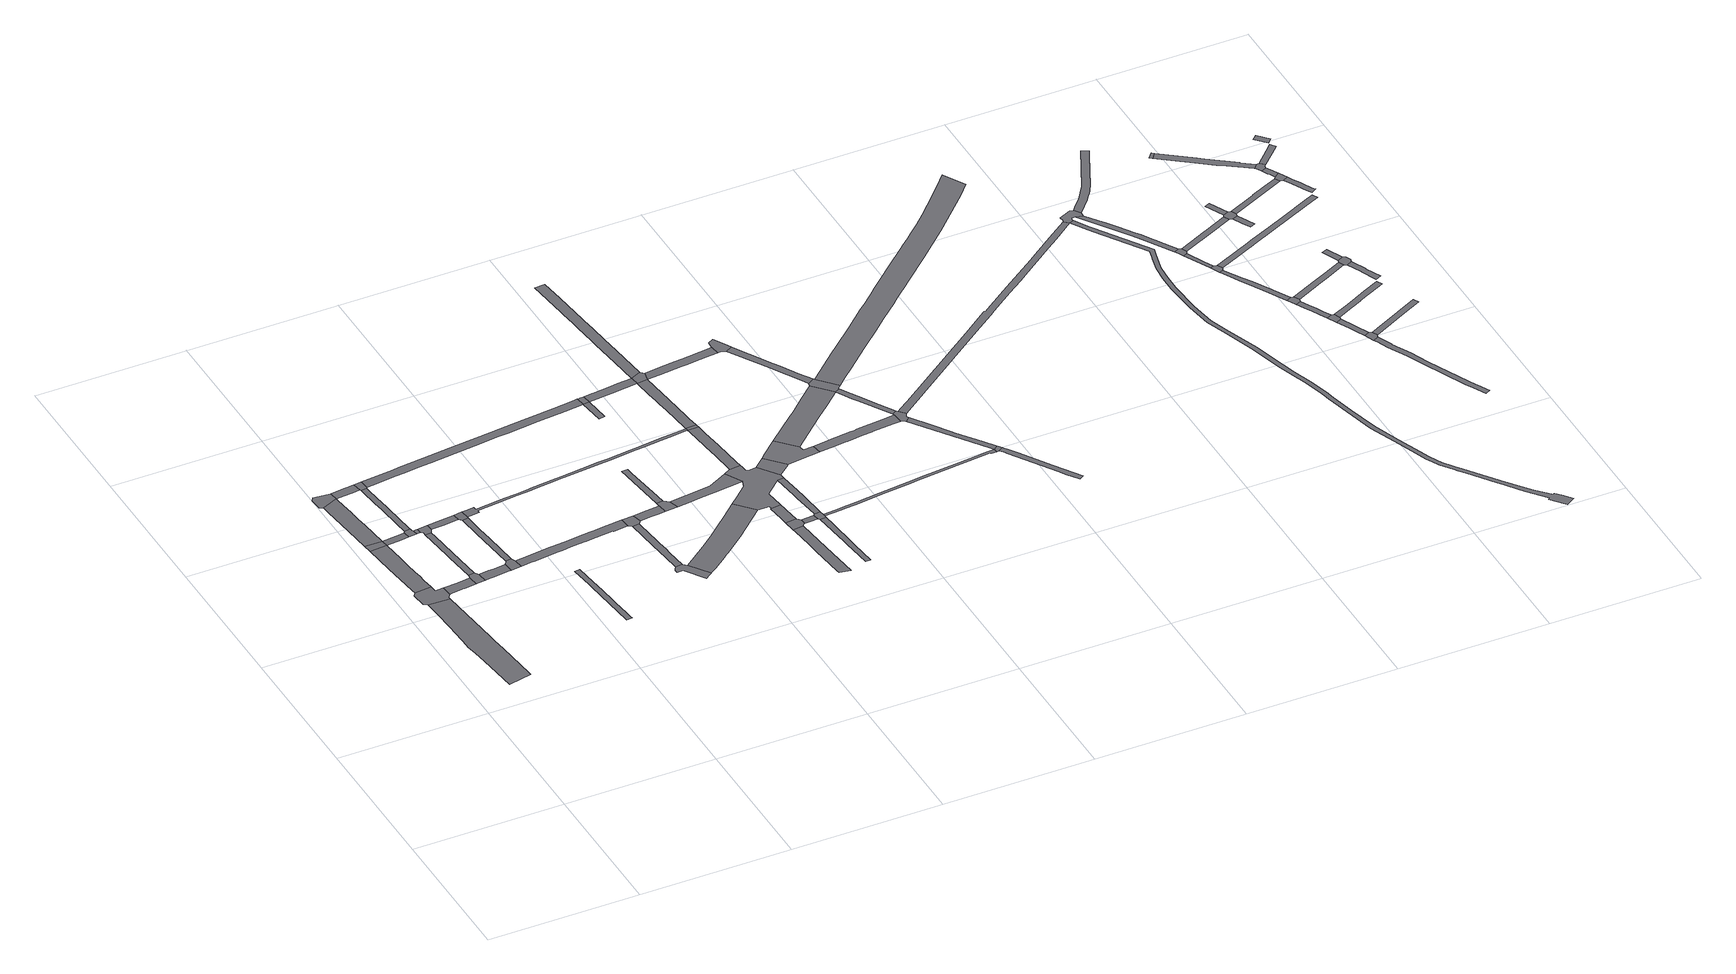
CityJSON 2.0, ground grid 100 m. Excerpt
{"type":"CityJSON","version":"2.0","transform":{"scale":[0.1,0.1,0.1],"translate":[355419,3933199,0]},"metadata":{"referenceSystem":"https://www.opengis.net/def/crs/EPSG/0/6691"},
"CityObjects":{
"road1":{"type":"Road","attributes":{"RoadStructureAttribute.sectionType":"1"},"geometry":[{"type":"MultiSurface","lod":"1","boundaries":[[[0,1,2,3,4,5,6,7,8,9,10,11,12,13,14,15]]]}]},
"road2":{"type":"Road","geometry":[{"type":"MultiSurface","lod":"1","boundaries":[[[16,17,18,19,20,21,5,4,22,23]]]}]},
"road3":{"type":"Road","attributes":{"RoadStructureAttribute.sectionType":"1"},"geometry":[{"type":"MultiSurface","lod":"1","boundaries":[[[24,25,19,18,26,27,28,29,30,31,32,33,34]]]}]},
"road4":{"type":"Road","geometry":[{"type":"MultiSurface","lod":"1","boundaries":[[[35,34,33,36]]]}]},
"road5":{"type":"Road","attributes":{"RoadStructureAttribute.sectionType":"1"},"geometry":[{"type":"MultiSurface","lod":"1","boundaries":[[[37,38,39,40,41,42,43,44,45,46,47,48,35,36]]]}]},
"road6":{"type":"Road","geometry":[{"type":"MultiSurface","lod":"1","boundaries":[[[49,50,46,45,51,52]]]}]},
"road7":{"type":"Road","attributes":{"RoadStructureAttribute.sectionType":"1"},"geometry":[{"type":"MultiSurface","lod":"1","boundaries":[[[53,54,55,56,57,58,59,60,61,16,23]]]}]},
"road8":{"type":"Road","attributes":{"RoadStructureAttribute.sectionType":"1"},"geometry":[{"type":"MultiSurface","lod":"1","boundaries":[[[33,62,63,64,65,36]]]}]},
"road9":{"type":"Road","geometry":[{"type":"MultiSurface","lod":"1","boundaries":[[[66,67,68,69,58,57,70,71]]]}]},
"road10":{"type":"Road","attributes":{"RoadStructureAttribute.sectionType":"1"},"geometry":[{"type":"MultiSurface","lod":"1","boundaries":[[[72,73,74,75,76,77,51,45]]]}]},
"road11":{"type":"Road","geometry":[{"type":"MultiSurface","lod":"1","boundaries":[[[78,79,80,64,63,81,82]]]}]},
"road12":{"type":"Road","attributes":{"RoadStructureAttribute.sectionType":"1"},"geometry":[{"type":"MultiSurface","lod":"1","boundaries":[[[83,84,85,68,67,86,87,88]]]}]},
"road13":{"type":"Road","attributes":{"RoadStructureAttribute.sectionType":"1"},"geometry":[{"type":"MultiSurface","lod":"1","boundaries":[[[81,89,90,91,82]]]}]},
"road14":{"type":"Road","attributes":{"RoadStructureAttribute.sectionType":"1"},"geometry":[{"type":"MultiSurface","lod":"1","boundaries":[[[79,92,93,94,95,96,97,98,99,100,101,80]]]}]},
"road15":{"type":"Road","geometry":[{"type":"MultiSurface","lod":"1","boundaries":[[[102,90,89,103,83,88,104]]]}]},
"road16":{"type":"Road","attributes":{"RoadStructureAttribute.sectionType":"1"},"geometry":[{"type":"MultiSurface","lod":"1","boundaries":[[[105,106,107,66,71,108,109,110,111,112]]]}]},
"road17":{"type":"Road","geometry":[{"type":"MultiSurface","lod":"1","boundaries":[[[75,74,97,96,113,114]]]}]},
"road18":{"type":"Road","attributes":{"RoadStructureAttribute.sectionType":"1"},"geometry":[{"type":"MultiSurface","lod":"1","boundaries":[[[115,116,102,104,117,118]]]}]},
"road19":{"type":"Road","geometry":[{"type":"MultiSurface","lod":"1","boundaries":[[[111,119,120,121,122,123,112]]]}]},
"road20":{"type":"Road","attributes":{"RoadStructureAttribute.sectionType":"1"},"geometry":[{"type":"MultiSurface","lod":"1","boundaries":[[[124,125,126,127,128,129,122,121]]]}]},
"road21":{"type":"Road","geometry":[{"type":"MultiSurface","lod":"1","boundaries":[[[127,126,130,131,115,118]]]}]},
"road22":{"type":"Road","attributes":{"RoadStructureAttribute.sectionType":"1"},"geometry":[{"type":"MultiSurface","lod":"1","boundaries":[[[132,133,134,135,136,137,138,139,140,141,142,143,144,145]]]}]},
"road23":{"type":"Road","attributes":{"RoadStructureAttribute.sectionType":"1"},"geometry":[{"type":"MultiSurface","lod":"1","boundaries":[[[146,147,148,149,150,151,152,153,154,155,156,157,158,159,160,161,120,119,162,163,164,165,166,167,168,169,170,171,172]]]}]},
"road24":{"type":"Road","attributes":{"RoadStructureAttribute.sectionType":"1"},"geometry":[{"type":"MultiSurface","lod":"1","boundaries":[[[113,173,174,175,176,177,178,179,180,181,182,183,184,185,186,187,188,189,190,191,192,193,194,195,196,197,198,199,200,201,202,203,204,205,206,207,114]]]}]},
"road25":{"type":"Road","geometry":[{"type":"MultiSurface","lod":"1","boundaries":[[[208,209,210,211,212,213,214,215,216,217,218]]]}]},
"road26":{"type":"Road","attributes":{"RoadStructureAttribute.sectionType":"1"},"geometry":[{"type":"MultiSurface","lod":"1","boundaries":[[[219,220,221,222,223,224,225,226,227,228,229,208,218]]]}]},
"road27":{"type":"Road","geometry":[{"type":"MultiSurface","lod":"1","boundaries":[[[226,225,230,231,146,172]]]}]},
"road28":{"type":"Road","attributes":{"RoadStructureAttribute.sectionType":"1"},"geometry":[{"type":"MultiSurface","lod":"1","boundaries":[[[232,233,234,235,236,237,238,239,240,241,242,243,244,245,246,247,248,249,131,130,250,251,252,253,254,255,256,257,258,259,260,261,262,263,264,265,266,267,268,269,270,271,272,273,274,275,276,277,278,279,280,270,281]]]}]},
"road29":{"type":"Road","attributes":{"RoadStructureAttribute.sectionType":"1"},"geometry":[{"type":"MultiSurface","lod":"1","boundaries":[[[282,231,230,283,284,285,286]]]}]},
"road30":{"type":"Road","geometry":[{"type":"MultiSurface","lod":"1","boundaries":[[[285,287,288,289,290,286]]]}]},
"road31":{"type":"Road","attributes":{"RoadStructureAttribute.sectionType":"1"},"geometry":[{"type":"MultiSurface","lod":"1","boundaries":[[[291,292,293,294,295,296,297,298,299,300,301,302,303,304,305,306,307,217,216]]]}]},
"road32":{"type":"Road","attributes":{"RoadStructureAttribute.sectionType":"1"},"geometry":[{"type":"MultiSurface","lod":"1","boundaries":[[[308,309,310,311,312,290,289]]]}]},
"road33":{"type":"Road","attributes":{"RoadStructureAttribute.sectionType":"1"},"geometry":[{"type":"MultiSurface","lod":"1","boundaries":[[[313,314,315,316,317,318,319,320,321,288,287]]]}]},
"road34":{"type":"Road","attributes":{"RoadStructureAttribute.sectionType":"1"},"geometry":[{"type":"MultiSurface","lod":"1","boundaries":[[[193,322,323,324]]]}]},
"road35":{"type":"Road","geometry":[{"type":"MultiSurface","lod":"1","boundaries":[[[325,326,327,194,193,324]]]}]},
"road36":{"type":"Road","attributes":{"RoadStructureAttribute.sectionType":"1"},"geometry":[{"type":"MultiSurface","lod":"1","boundaries":[[[328,329,330,331,332,333,334,335,336,337]]]}]},
"road37":{"type":"Road","geometry":[{"type":"MultiSurface","lod":"1","boundaries":[[[338,339,330,329,340,341,342]]]}]},
"road38":{"type":"Road","attributes":{"RoadStructureAttribute.sectionType":"1"},"geometry":[{"type":"MultiSurface","lod":"1","boundaries":[[[343,344,339,338,345,346,347,348]]]}]},
"road39":{"type":"Road","geometry":[{"type":"MultiSurface","lod":"1","boundaries":[[[317,316,349,350,302,301,351,352,353,348,347,354,355,356,357,358,359,360,361,362,363,364,275,274]]]}]},
"road40":{"type":"Road","attributes":{"RoadStructureAttribute.sectionType":"1"},"geometry":[{"type":"MultiSurface","lod":"1","boundaries":[[[341,365,366,367,368,342]]]}]},
"road41":{"type":"Road","attributes":{"RoadStructureAttribute.sectionType":"1"},"geometry":[{"type":"MultiSurface","lod":"1","boundaries":[[[369,370,371,372,325,324,373,374,375]]]}]},
"road42":{"type":"Road","attributes":{"RoadStructureAttribute.sectionType":"1"},"geometry":[{"type":"MultiSurface","lod":"1","boundaries":[[[376,377,378,379,380,381,382,383,384,385,386,387]]]}]},
"road43":{"type":"Road","geometry":[{"type":"MultiSurface","lod":"1","boundaries":[[[388,389,390,367,366,382,381,391]]]}]},
"road44":{"type":"Road","attributes":{"RoadStructureAttribute.sectionType":"1"},"geometry":[{"type":"MultiSurface","lod":"1","boundaries":[[[389,392,393,394,358,357,395,396,397,398,399,390]]]}]},
"road45":{"type":"Road","geometry":[{"type":"MultiSurface","lod":"1","boundaries":[[[400,281,270,280]]]}]},
"road46":{"type":"Road","geometry":[{"type":"MultiSurface","lod":"1","boundaries":[[[360,359,401,402,403]]]}]},
"road47":{"type":"Road","geometry":[{"type":"MultiSurface","lod":"1","boundaries":[[[404,405,406,375,374]]]}]},
"road48":{"type":"Road","attributes":{"RoadStructureAttribute.sectionType":"1"},"geometry":[{"type":"MultiSurface","lod":"1","boundaries":[[[407,408,409,410,411,412,413,414,415,416,417,418,419,420,421,422,423,375,406,424,425,426,427,428,429,430]]]}]},
"road49":{"type":"Road","geometry":[{"type":"MultiSurface","lod":"1","boundaries":[[[402,431,432,433,434,435,436,437,438,439,403]]]}]},
"road50":{"type":"Road","attributes":{"RoadStructureAttribute.sectionType":"1"},"geometry":[{"type":"MultiSurface","lod":"1","boundaries":[[[400,440,441,442,443,444,404,445,446,447,448,449,450,451,452,453,454,455,405,404,374,456,457,458,459,460,461,281]]]}]},
"road51":{"type":"Road","attributes":{"RoadStructureAttribute.sectionType":"1"},"geometry":[{"type":"MultiSurface","lod":"1","boundaries":[[[462,463,464,465,466,467,468,469,470,471,472,388,391,473,474,475,476,477,478,479,480,481,482,483,484,485,486,487]]]}]},
"road52":{"type":"Road","attributes":{"RoadStructureAttribute.sectionType":"1"},"geometry":[{"type":"MultiSurface","lod":"1","boundaries":[[[434,488,489,490,491,492,493,494,495,496,497,498,499,500,501,502,503,504,505,506,507,508,435]]]}]},
"road53":{"type":"Road","attributes":{"RoadStructureAttribute.sectionType":"1"},"geometry":[{"type":"MultiSurface","lod":"1","boundaries":[[[509,510,511,512,513,438,437,514,515,516,517,518,519,520,521,522,523,524,525,526,527,528,518,529]]]}]},
"road54":{"type":"Road","geometry":[{"type":"MultiSurface","lod":"1","boundaries":[[[451,450,530,531,532,533,534,535]]]}]},
"road55":{"type":"Road","attributes":{"RoadStructureAttribute.sectionType":"1"},"geometry":[{"type":"MultiSurface","lod":"1","boundaries":[[[536,537,538,539,540,541,542,543,532,531,544,545,546,547,548,549,550,551]]]}]},
"road56":{"type":"Road","geometry":[{"type":"MultiSurface","lod":"1","boundaries":[[[518,528,552,553,554,536,551,529]]]}]},
"road57":{"type":"Road","geometry":[{"type":"MultiSurface","lod":"1","boundaries":[[[555,556,557,558,559,560,523,522,498,497,561,562]]]}]},
"road58":{"type":"Road","attributes":{"RoadStructureAttribute.sectionType":"1"},"geometry":[{"type":"MultiSurface","lod":"1","boundaries":[[[563,564,565,566,567,555,562,568,487]]]}]},
"road59":{"type":"Road","geometry":[{"type":"MultiSurface","lod":"1","boundaries":[[[563,487,486,569,570]]]}]},
"road60":{"type":"Road","attributes":{"RoadStructureAttribute.sectionType":"1"},"geometry":[{"type":"MultiSurface","lod":"1","boundaries":[[[571,572,573,574,575,576,570,569,577,578,579,580,581,582,583,584]]]}]},
"road61":{"type":"Road","attributes":{"RoadStructureAttribute.sectionType":"1"},"geometry":[{"type":"MultiSurface","lod":"1","boundaries":[[[585,586,587,588,589,590,591,592,593,594,595,596,597,598,599,600,601,602,603,604,605,606,554,553,607,608,609,610,611,612,613,614,615,616,617,618,619,620]]]}]},
"road62":{"type":"Road","attributes":{"RoadStructureAttribute.sectionType":"1"},"geometry":[{"type":"MultiSurface","lod":"1","boundaries":[[[621,622,623,624,625,626,627,628,629,630,631,632,633,634,635,560,559,636,637,638,639,640,641,642,643,644,645,646,647,648,649]]]}]},
"road63":{"type":"Road","geometry":[{"type":"MultiSurface","lod":"1","boundaries":[[[649,650,651,652,653,654,655,656,657,658,659,660,661,662,663,664,665,666,621]]]}]},
"road64":{"type":"Road","attributes":{"RoadStructureAttribute.sectionType":"1"},"geometry":[{"type":"MultiSurface","lod":"1","boundaries":[[[667,668,669,670,671,672,673,674,675,676,677,678,679,680,681,682,683,684,685,686,687,688,689,690,691,692,693,694,695,696,697,698,699,700,701,702,703,704,705,706,707,708,709,710,711,712,713,714,715,716,717,718,719,720,721,722,723,724,725,726,727,728,729,730,731,732,733,734,735,736,737,650,649]]]}]},
"road65":{"type":"Road","attributes":{"RoadStructureAttribute.sectionType":"1"},"geometry":[{"type":"MultiSurface","lod":"1","boundaries":[[[655,738,739,740,741,742,743,744,745,746,747,748,749,750,751,656]]]}]},
"road66":{"type":"Road","geometry":[{"type":"MultiSurface","lod":"1","boundaries":[[[752,753,754,755,743,742,756,757]]]}]},
"road67":{"type":"Road","attributes":{"RoadStructureAttribute.sectionType":"1"},"geometry":[{"type":"MultiSurface","lod":"1","boundaries":[[[758,752,757,759,760]]]}]},
"road68":{"type":"Road","geometry":[{"type":"MultiSurface","lod":"1","boundaries":[[[761,762,760,759,763,764,765]]]}]},
"road69":{"type":"Road","attributes":{"RoadStructureAttribute.sectionType":"1"},"geometry":[{"type":"MultiSurface","lod":"1","boundaries":[[[657,766,767,768,769,770,771,772,773,774,775,776,777,778,779,780,781,782,783,658]]]}]},
"road70":{"type":"Road","attributes":{"RoadStructureAttribute.sectionType":"1"},"geometry":[{"type":"MultiSurface","lod":"1","boundaries":[[[763,784,785,786,787,788,789,790,791,792,793,794,795,796,797,798,799,764]]]}]},
"road71":{"type":"Road","geometry":[{"type":"MultiSurface","lod":"1","boundaries":[[[800,801,802,791,790,803,804]]]}]},
"road72":{"type":"Road","attributes":{"RoadStructureAttribute.sectionType":"1"},"geometry":[{"type":"MultiSurface","lod":"1","boundaries":[[[805,806,807,800,804,808,809,810,811,812]]]}]},
"road73":{"type":"Road","geometry":[{"type":"MultiSurface","lod":"1","boundaries":[[[811,813,814,815,816,812]]]}]},
"road74":{"type":"Road","attributes":{"RoadStructureAttribute.sectionType":"1"},"geometry":[{"type":"MultiSurface","lod":"1","boundaries":[[[817,818,819,755,754,820,821,822,823]]]}]},
"road75":{"type":"Road","attributes":{"RoadStructureAttribute.sectionType":"1"},"geometry":[{"type":"MultiSurface","lod":"1","boundaries":[[[824,825,826,814,813,827,828,829]]]}]},
"road76":{"type":"Road","geometry":[{"type":"MultiSurface","lod":"1","boundaries":[[[830,831,832,833,834,835,824,829]]]}]},
"road77":{"type":"Road","attributes":{"RoadStructureAttribute.sectionType":"1"},"geometry":[{"type":"MultiSurface","lod":"1","boundaries":[[[836,837,838,839,840,841,842,843,831,830,844,845,846,847,848,849,850,851,852,853]]]}]},
"road78":{"type":"Road","attributes":{"RoadStructureAttribute.sectionType":"1"},"geometry":[{"type":"MultiSurface","lod":"1","boundaries":[[[854,855,856,802,801,857,858,859]]]}]},
"road79":{"type":"Road","attributes":{"RoadStructureAttribute.sectionType":"1"},"geometry":[{"type":"MultiSurface","lod":"1","boundaries":[[[860,861,862,863]]]}]},
"road80":{"type":"Road","attributes":{"RoadStructureAttribute.sectionType":"1"},"geometry":[{"type":"MultiSurface","lod":"1","boundaries":[[[864,865,866,867,868,816,815,869,870,871,872,873,874]]]}]},
"road81":{"type":"Road","geometry":[{"type":"MultiSurface","lod":"1","boundaries":[[[862,817,823,875,876,877,878,863]]]}]},
"road82":{"type":"Road","attributes":{"RoadStructureAttribute.sectionType":"1"},"geometry":[{"type":"MultiSurface","lod":"1","boundaries":[[[875,879,880,881,882,876]]]}]},
"road83":{"type":"Road","attributes":{"RoadStructureAttribute.sectionType":"1"},"geometry":[{"type":"MultiSurface","lod":"1","boundaries":[[[883,884,835,834,885,886,887]]]}]},
"road84":{"type":"Road","attributes":{"RoadStructureAttribute.sectionType":"1"},"geometry":[{"type":"MultiSurface","lod":"1","boundaries":[[[888,889,890,891,892,893,894,895,896,897,898,899,900,901,902,903,904,905,906,761,765]]]}]},
"road85":{"type":"Road","geometry":[{"type":"MultiSurface","lod":"1","boundaries":[[[907,908,909,910]]]}]},
"road86":{"type":"Road","attributes":{"RoadStructureAttribute.sectionType":"1"},"geometry":[{"type":"MultiSurface","lod":"1","boundaries":[[[911,912,913,914]]]}]},
"road87":{"type":"Road","geometry":[{"type":"MultiSurface","lod":"1","boundaries":[[[911,914,854,859,915,916,917,918]]]}]},
"road88":{"type":"Road","attributes":{"RoadStructureAttribute.sectionType":"1"},"geometry":[{"type":"MultiSurface","lod":"1","boundaries":[[[919,920,921,922,923,924,916,915]]]}]},
"road89":{"type":"Road","attributes":{"RoadStructureAttribute.sectionType":"1"},"geometry":[{"type":"MultiSurface","lod":"1","boundaries":[[[877,925,926,927,928,929,930,878]]]}]},
"road90":{"type":"Road","attributes":{"RoadStructureAttribute.sectionType":"1"},"geometry":[{"type":"MultiSurface","lod":"1","boundaries":[[[909,931,932,933,934,935,936,937,938,939,940,941,942,943,944,910]]]}]},
"road91":{"type":"Road","geometry":[{"type":"MultiSurface","lod":"1","boundaries":[[[945,946,947,940,939,948,949,950]]]}]},
"road92":{"type":"Road","attributes":{"RoadStructureAttribute.sectionType":"1"},"geometry":[{"type":"MultiSurface","lod":"1","boundaries":[[[949,951,952,953,954,955,956,950]]]}]},
"road93":{"type":"Road","geometry":[{"type":"MultiSurface","lod":"1","boundaries":[[[957,954,953,927,926,958]]]}]},
"road94":{"type":"Road","attributes":{"RoadStructureAttribute.sectionType":"1"},"geometry":[{"type":"MultiSurface","lod":"1","boundaries":[[[959,960,961,962,963,964,957,958,965,966,967,968,969]]]}]},
"road95":{"type":"Road","attributes":{"RoadStructureAttribute.sectionType":"1"},"geometry":[{"type":"MultiSurface","lod":"1","boundaries":[[[970,971,972,973,947,946]]]}]},
"road96":{"type":"Road","geometry":[{"type":"MultiSurface","lod":"1","boundaries":[[[974,975,976,977]]]}]}
},
"vertices":[
[393,1248,0],[362,1535,0],[353,1624,0],[348,1676,0],[302,2114,0],[158,2116,0],[168,2013,0],[176,1868,0],[184,1652,0],[184,1649,0],[184,1638,0],[191,1593,0],[202,1519,0],[215,1404,0],[238,1199,0],[395,1235,0],
[312,2226,0],[258,2221,0],[253,2268,0],[141,2256,0],[124,2232,0],[134,2134,0],[300,2131,0],[319,2155,0],
[110,2539,0],[138,2287,0],[244,2346,0],[240,2388,0],[234,2444,0],[233,2449,0],[225,2519,0],[225,2520,0],[217,2600,0],[200,2751,0],[88,2743,0],
[81,2803,0],[195,2798,0],
[174,2989,0],[170,3022,0],[165,3066,0],[161,3107,0],[160,3116,0],[159,3118,0],[151,3196,0],[149,3209,0],[140,3294,0],[33,3246,0],[38,3196,0],[62,2976,0],
[2,3340,0],[9,3261,0],[133,3355,0],[20,3367,0],
[340,2158,0],[421,2168,0],[424,2168,0],[471,2173,0],[505,2177,0],[497,2245,0],[447,2240,0],[402,2235,0],[333,2228,0],
[304,2762,0],[354,2768,0],[349,2816,0],[296,2810,0],
[559,2252,0],[543,2277,0],[503,2273,0],[504,2264,0],[518,2179,0],[567,2184,0],
[232,3304,0],[254,3306,0],[301,3311,0],[294,3373,0],[247,3368,0],[228,3366,0],
[400,2817,0],[398,2833,0],[359,2827,0],[410,2774,0],[406,2811,0],
[452,2742,0],[478,2510,0],[481,2476,0],[518,2513,0],[497,2707,0],[493,2746,0],
[436,2777,0],[432,2814,0],[422,2813,0],
[396,2849,0],[372,3067,0],[362,3166,0],[361,3176,0],[346,3310,0],[308,3304,0],[326,3138,0],[327,3125,0],[334,3064,0],[350,2915,0],
[503,2821,0],[450,2763,0],[507,2773,0],
[656,2263,0],[653,2262,0],[630,2260,0],[601,2188,0],[630,2191,0],[725,2202,0],[750,2205,0],[743,2272,0],
[351,3317,0],[345,3378,0],
[687,2842,0],[578,2830,0],[599,2782,0],[692,2791,0],
[819,2213,0],[812,2279,0],[800,2304,0],[760,2300,0],[760,2292,0],
[776,2540,0],[765,2649,0],[752,2778,0],[712,2774,0],[728,2615,0],[736,2535,0],
[751,2790,0],[744,2848,0],
[1176,1482,0],[1171,1531,0],[1159,1642,0],[1153,1692,0],[1137,1848,0],[1132,1884,0],[1115,2031,0],[1081,2027,0],[1099,1873,0],[1100,1858,0],[1102,1845,0],[1123,1647,0],[1143,1462,0],[1178,1465,0],
[1553,2357,0],[1454,2346,0],[1453,2346,0],[1391,2340,0],[1357,2336,0],[1325,2333,0],[1300,2330,0],[1280,2328,0],[1255,2325,0],[1244,2324,0],[1238,2323,0],[1157,2315,0],[1071,2306,0],[1050,2304,0],[911,2289,0],[903,2288,0],[905,2223,0],[911,2223,0],[1078,2242,0],[1110,2246,0],[1167,2252,0],[1261,2262,0],[1274,2264,0],[1299,2267,0],[1461,2284,0],[1462,2279,0],[1560,2290,0],
[399,3322,0],[435,3326,0],[503,3334,0],[506,3334,0],[522,3336,0],[558,3340,0],[616,3346,0],[719,3357,0],[787,3365,0],[796,3366,0],[968,3385,0],[1151,3405,0],[1262,3417,0],[1313,3422,0],[1334,3424,0],[1511,3444,0],[1518,3444,0],[1695,3463,0],[1699,3463,0],[1734,3467,0],[1859,3480,0],[1852,3542,0],[1831,3540,0],[1686,3524,0],[1503,3505,0],[1474,3502,0],[1328,3486,0],[1313,3485,0],[1247,3477,0],[1146,3466,0],[962,3446,0],[780,3426,0],[607,3407,0],[569,3403,0],[429,3388,0],
[1634,1799,0],[1622,1782,0],[1616,1774,0],[1618,1747,0],[1656,1750,0],[1746,1619,0],[1769,1635,0],[1792,1651,0],[1795,1653,0],[1704,1783,0],[1679,1804,0],
[1664,1947,0],[1661,1978,0],[1652,2059,0],[1646,2114,0],[1643,2144,0],[1642,2153,0],[1630,2275,0],[1584,2273,0],[1596,2163,0],[1608,2045,0],[1622,1910,0],
[1649,2301,0],[1633,2365,0],
[2294,2996,0],[2114,2976,0],[1985,2962,0],[1912,2954,0],[1751,2936,0],[1687,2930,0],[1574,2917,0],[1429,2901,0],[1390,2897,0],[1217,2878,0],[1204,2877,0],[1115,2867,0],[1026,2857,0],[989,2853,0],[846,2838,0],[831,2836,0],[829,2857,0],[775,2851,0],[781,2793,0],[835,2799,0],[833,2818,0],[848,2820,0],[967,2833,0],[1111,2848,0],[1206,2859,0],[1220,2860,0],[1391,2879,0],[1399,2880,0],[1436,2884,0],[1576,2899,0],[1689,2911,0],[1753,2918,0],[1938,2939,0],[1987,2944,0],[2115,2958,0],[2169,2964,0],[2285,2977,0],[2296,2978,0],[2298,2978,0],[2302,2949,0],[2327,2718,0],[2331,2681,0],[2349,2520,0],[2422,2529,0],[2416,2577,0],[2394,2760,0],[2377,2909,0],[2371,2959,0],[2369,2977,0],[2296,2996,0],
[1733,2376,0],[1727,2309,0],[1779,2314,0],[1822,2318,0],[1814,2385,0],
[1908,2328,0],[1889,2393,0],[1856,2417,0],[1811,2412,0],
[1816,1668,0],[1839,1684,0],[1862,1701,0],[1884,1718,0],[1907,1735,0],[1930,1753,0],[1953,1772,0],[1969,1784,0],[2057,1856,0],[2107,1897,0],[2317,2087,0],[2208,2208,0],[2112,2121,0],[2036,2053,0],[1966,1991,0],[1930,1961,0],[1865,1907,0],
[1849,2478,0],[1814,2744,0],[1808,2789,0],[1770,2788,0],[1776,2728,0],
[2000,2338,0],[2066,2346,0],[2166,2357,0],[2363,2378,0],[2302,2496,0],[2171,2427,0],[2126,2421,0],[2003,2405,0],[1992,2403,0],
[1881,3309,0],[1920,3316,0],[1902,3485,0],
[1895,3547,0],[1873,3544,0],[1868,3544,0],
[2515,1577,0],[2487,1829,0],[2418,1821,0],[2420,1800,0],[2437,1647,0],[2442,1598,0],[2445,1570,0],[2470,1342,0],[2474,1322,0],[2544,1309,0],
[2479,1907,0],[2409,1899,0],[2500,1845,0],[2507,1846,0],[2504,1887,0],
[2391,2064,0],[2404,1951,0],[2467,2015,0],[2465,2037,0],[2461,2071,0],[2399,2065,0],
[2347,2331,0],[2261,2256,0],[2376,2090,0],[2394,2091,0],[2394,2088,0],[2460,2080,0],[2446,2204,0],[2464,2220,0],[2554,2300,0],[2597,2304,0],[2593,2335,0],[2496,2469,0],[2444,2462,0],[2428,2476,0],[2427,2483,0],[2423,2516,0],
[2546,1849,0],[2594,1852,0],[2589,1893,0],[2542,1890,0],
[2134,3573,0],[2085,3567,0],[1958,3553,0],[1956,3553,0],[2058,3502,0],[2237,3522,0],[2231,3583,0],
[2677,1526,0],[2671,1593,0],[2666,1649,0],[2663,1677,0],[2655,1768,0],[2647,1845,0],[2607,1841,0],[2629,1641,0],[2634,1589,0],[2639,1547,0],[2660,1349,0],[2694,1349,0],
[2643,1876,0],[2640,1907,0],[2599,1902,0],[2645,1858,0],
[2621,2086,0],[2620,2090,0],[2613,2156,0],[2554,2297,0],[2567,2185,0],[2574,2120,0],[2579,2082,0],[2582,2050,0],
[2366,3004,0],
[2659,2394,0],[2678,2411,0],[2567,2533,0],
[2308,3530,0],[2322,3593,0],[2299,3615,0],
[2117,4636,0],[2133,4497,0],[2134,4492,0],[2149,4357,0],[2151,4335,0],[2152,4329,0],[2163,4221,0],[2168,4169,0],[2171,4137,0],[2172,4130,0],[2174,4111,0],[2186,3998,0],[2189,3969,0],[2195,3914,0],[2205,3822,0],[2211,3776,0],[2212,3765,0],[2271,3871,0],[2257,3997,0],[2244,4120,0],[2242,4137,0],[2240,4158,0],[2204,4481,0],[2186,4643,0],
[2688,2413,0],[2731,2418,0],[2756,2420,0],[2898,2437,0],[2890,2505,0],[2823,2501,0],[2817,2537,0],[2702,2657,0],[2590,2554,0],
[2364,3017,0],[2363,3028,0],[2355,3098,0],[2353,3115,0],[2333,3297,0],[2395,3540,0],[2549,3557,0],[2577,3560,0],[2677,3571,0],[2751,3579,0],[2797,3584,0],[2790,3645,0],[2630,3628,0],[2585,3623,0],[2534,3617,0],[2433,3606,0],[2252,3391,0],[2261,3317,0],[2266,3269,0],[2267,3262,0],[2283,3118,0],[2283,3115,0],
[3794,2000,0],[3711,1991,0],[3594,1978,0],[3324,1949,0],[3316,1948,0],[3235,1939,0],[3038,1918,0],[2955,1909,0],[2875,1900,0],[2783,1890,0],[2759,1887,0],[2761,1869,0],[2785,1872,0],[2855,1879,0],[3039,1899,0],[3077,1904,0],[3242,1922,0],[3266,1924,0],[3318,1930,0],[3596,1960,0],[3752,1977,0],[3796,1982,0],[3799,1982,0],[3800,1972,0],[3836,1975,0],[3833,2004,0],
[2917,2439,0],[3011,2449,0],[3088,2458,0],[3094,2458,0],[3153,2465,0],[3207,2471,0],[3267,2478,0],[3270,2478,0],[3410,2492,0],[3462,2497,0],[3458,2571,0],[3429,2567,0],[3428,2567,0],[3378,2561,0],[3200,2541,0],[3179,2538,0],[3156,2536,0],[3155,2536,0],[3003,2518,0],[3002,2518,0],[2989,2516,0],
[3036,2955,0],[2948,2874,0],[2947,2873,0],[2936,2863,0],[2903,2832,0],[2981,2685,0],[3058,2755,0],[3075,2771,0],[3151,2839,0],[3247,2926,0],[3307,2822,0],[3327,2789,0],[3437,2605,0],[3452,2580,0],[3482,2598,0],[3421,2705,0],[3386,2765,0],[3358,2811,0],[3320,2873,0],[3280,2945,0],[3137,3048,0],
[2824,3587,0],[2850,3574,0],[2893,3597,0],[2869,3642,0],[2831,3713,0],[2795,3694,0],
[3188,3100,0],[3131,3190,0],[3119,3213,0],[3067,3303,0],[3042,3345,0],[2956,3491,0],[2897,3591,0],[2895,3594,0],[2861,3555,0],[2969,3373,0],[3025,3278,0],[3028,3274,0],[3069,3201,0],[3130,3095,0],[3134,3088,0],[3143,3072,0],
[3277,2951,0],[3300,2973,0],[3193,3092,0],
[3521,2508,0],[3516,2516,0],[3513,2527,0],[3521,2542,0],[3528,2549,0],[3493,2590,0],[3474,2494,0],[3492,2482,0],
[3863,2026,0],[3807,2104,0],[3698,2253,0],[3689,2266,0],[3610,2380,0],[3825,2015,0],
[3852,1977,0],[3883,1999,0],
[4149,1590,0],[4073,1704,0],[4008,1807,0],[3940,1914,0],[3907,1966,0],[3887,1993,0],[3855,1974,0],[3870,1953,0],[3880,1938,0],[3884,1933,0],[4079,1630,0],[4103,1594,0],[4157,1513,0],[4187,1533,0],
[4766,4565,0],[4729,4520,0],[4688,4477,0],[4621,4405,0],[4553,4334,0],[4484,4264,0],[4414,4195,0],[4341,4128,0],[4305,4095,0],[4248,4045,0],[4215,4015,0],[4105,3916,0],[4044,3862,0],[4027,3846,0],[3896,3728,0],[3891,3723,0],[3784,3627,0],[3747,3594,0],[3599,3460,0],[3450,3326,0],[3401,3282,0],[3302,3192,0],[3358,3025,0],[3424,3084,0],[3598,3241,0],[3731,3362,0],[3825,3448,0],[3942,3552,0],[3969,3577,0],[3998,3604,0],[4088,3684,0],[4120,3713,0],[4304,3879,0],[4512,4071,0],[4775,4335,0],[4849,4417,0],
[5198,3832,0],[5060,3730,0],[4907,3617,0],[4859,3581,0],[4737,3491,0],[4655,3432,0],[4578,3376,0],[4417,3258,0],[4394,3241,0],[4389,3247,0],[4383,3243,0],[4193,3103,0],[3584,2656,0],[3515,2606,0],[3497,2592,0],[3534,2555,0],[3550,2567,0],[4165,3019,0],[4260,3089,0],[4399,3192,0],[4404,3196,0],[4442,3224,0],[4602,3342,0],[4714,3422,0],[4762,3457,0],[4884,3548,0],[5003,3635,0],[5085,3696,0],[5229,3803,0],
[5256,3815,0],[5253,3828,0],[5256,3834,0],[5261,3840,0],[5273,3843,0],[5283,3841,0],[5332,3831,0],[5334,3862,0],[5304,3903,0],[5297,3903,0],[5294,3904,0],[5290,3905,0],[5287,3907,0],[5284,3909,0],[5281,3912,0],[5199,3872,0],[5206,3843,0],
[5296,3692,0],[5315,3660,0],[5526,3339,0],[5513,3292,0],[5507,3272,0],[5485,3177,0],[5476,3069,0],[5475,2954,0],[5491,2737,0],[5516,2564,0],[5568,2414,0],[5642,2199,0],[5693,2015,0],[5706,1970,0],[5731,1889,0],[5773,1761,0],[5809,1627,0],[5823,1569,0],[5862,1404,0],[5915,1198,0],[5982,1017,0],[6033,889,0],[6070,783,0],[6109,707,0],[6116,694,0],[6175,612,0],[6191,590,0],[6221,551,0],[6251,511,0],[6346,382,0],[6349,378,0],[6455,233,0],[6556,113,0],[6543,101,0],[6603,26,0],[6620,5,0],[6679,46,0],[6627,108,0],[6600,141,0],[6588,131,0],[6502,224,0],[6479,252,0],[6370,399,0],[6339,442,0],[6275,529,0],[6216,606,0],[6215,608,0],[6142,710,0],[6098,795,0],[6061,900,0],[6010,1028,0],[5944,1207,0],[5891,1411,0],[5853,1571,0],[5838,1635,0],[5801,1769,0],[5760,1898,0],[5731,1991,0],[5721,2024,0],[5671,2208,0],[5586,2454,0],[5545,2571,0],[5521,2740,0],[5505,2955,0],[5506,3067,0],[5515,3172,0],[5536,3265,0],[5543,3288,0],[5559,3346,0],[5328,3698,0],[5316,3717,0],
[5376,3708,0],[5503,3525,0],[5552,3445,0],[5588,3380,0],[5656,3269,0],[5687,3289,0],[5619,3399,0],[5617,3404,0],[5583,3462,0],[5551,3514,0],[5532,3544,0],[5466,3640,0],[5414,3715,0],[5406,3726,0],
[5711,3227,0],[5721,3244,0],[5723,3245,0],[5706,3282,0],[5669,3247,0],[5686,3214,0],
[5764,3113,0],[5775,3034,0],[5796,3045,0],
[5821,3040,0],[5814,3036,0],[5805,2973,0],[5830,2985,0],[5837,3003,0],
[5420,3960,0],[5434,3976,0],[5446,3995,0],[5460,4012,0],[5473,4030,0],[5484,4049,0],[5494,4068,0],[5504,4087,0],[5562,4208,0],[5632,4355,0],[5649,4390,0],[5604,4411,0],[5534,4264,0],[5528,4253,0],[5451,4093,0],[5417,4043,0],[5379,3989,0],[5334,3940,0],
[5805,2972,0],[5817,2950,0],[5841,2904,0],[5873,2845,0],[5904,2788,0],[5973,2661,0],[6034,2547,0],[6068,2565,0],[6006,2680,0],[6004,2679,0],[6001,2684,0],[5936,2806,0],[5899,2864,0],[5865,2918,0],[5859,2928,0],[5831,2981,0],
[6100,2505,0],[6107,2524,0],[6087,2559,0],[6051,2516,0],[6066,2487,0],
[6177,2358,0],[6154,2405,0],[6141,2430,0],[6097,2431,0],[6120,2388,0],[6147,2333,0],[6170,2287,0],[6204,2304,0],
[6202,2224,0],[6236,2241,0],[6240,2260,0],[6223,2297,0],
[6069,3452,0],[5920,3382,0],[5910,3377,0],[5744,3255,0],[5926,3341,0],[5927,3341,0],[6087,3416,0],
[6326,2048,0],[6281,2150,0],[6280,2151,0],[6246,2135,0],[6267,2085,0],[6291,2032,0],
[6318,1968,0],[6354,1984,0],[6359,2000,0],[6360,2003,0],[6361,2003,0],[6344,2039,0],
[6669,1300,0],[6661,1316,0],[6638,1358,0],[6511,1634,0],[6483,1700,0],[6460,1755,0],[6395,1885,0],[6396,1886,0],[6331,1940,0],[6362,1868,0],[6427,1739,0],[6448,1689,0],[6478,1619,0],[6605,1342,0],[6608,1337,0],[6637,1284,0],[6680,1203,0],[6712,1220,0],
[6476,2748,0],[6360,2691,0],[6271,2648,0],[6291,2614,0],[6358,2646,0],[6491,2711,0],
[6052,3609,0],[6016,3591,0],[6076,3470,0],[6112,3486,0],
[6485,2426,0],[6408,2388,0],[6405,2386,0],[6323,2346,0],[6321,2345,0],[6311,2295,0],[6424,2351,0],[6425,2352,0],[6573,2425,0],[6611,2444,0],[6595,2481,0],
[6106,3409,0],[6143,3424,0],[6148,3444,0],[6132,3480,0],
[6142,3339,0],[6166,3293,0],[6203,3310,0],[6177,3359,0],
[6569,2155,0],[6389,2063,0],[6600,2126,0],[6725,2190,0],[6708,2226,0],
[5843,3006,0],[5970,3064,0],[6021,3088,0],[6104,3126,0],[6107,3128,0],[6277,3206,0],[6409,3266,0],[6539,3326,0],[6650,3377,0],[6633,3413,0],[6567,3383,0],[6393,3303,0],[6260,3242,0],[6125,3180,0],[6087,3163,0],[6065,3152,0],[6001,3123,0],[5964,3106,0],[5869,3062,0],
[5966,4208,0],[5935,4168,0],[5950,4156,0],[5980,4196,0],
[6518,2784,0],[6469,2894,0],[6433,2877,0],[6482,2767,0],
[6510,2705,0],[6546,2722,0],[6553,2741,0],[6537,2778,0],
[6554,2607,0],[6556,2602,0],[6601,2500,0],[6637,2517,0],[6592,2620,0],[6591,2622,0],
[6336,3532,0],[6524,3620,0],[6505,3655,0],[6416,3614,0],[6319,3568,0],[6315,3566,0],
[6083,4057,0],[6154,4003,0],[6174,3988,0],[6259,3925,0],[6266,3922,0],[6281,3916,0],[6365,3854,0],[6366,3853,0],[6445,3799,0],[6472,3830,0],[6390,3885,0],[6393,3889,0],[6222,4017,0],[6185,4043,0],
[6510,3794,0],[6521,3805,0],[6492,3833,0],[6451,3795,0],[6472,3756,0],[6507,3774,0],
[6492,3717,0],[6500,3703,0],[6516,3671,0],[6549,3695,0],[6535,3722,0],[6528,3735,0],
[6579,3638,0],[6544,3619,0],
[6676,3457,0],[6671,3463,0],[6655,3493,0],[6638,3527,0],[6623,3555,0],[6596,3605,0],[6562,3585,0],[6606,3502,0],[6616,3483,0],[6637,3442,0],[6644,3433,0],
[6603,3885,0],[6657,3938,0],[6630,3969,0],[6584,3924,0],
[6594,4086,0],[6565,4057,0],[6631,3989,0],[6660,4017,0]
]}
